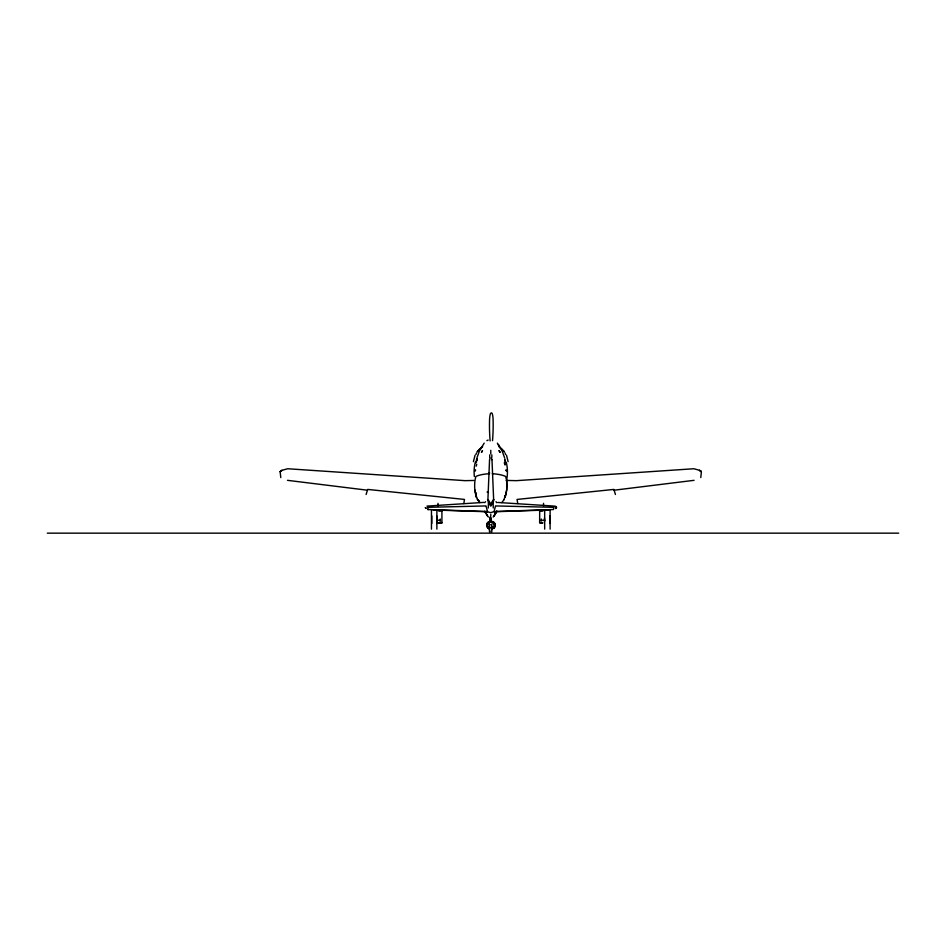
<?xml version="1.0" encoding="UTF-8"?>
<svg xmlns="http://www.w3.org/2000/svg" width="946" height="946" viewBox="0 0 946 946"><rect width="100%" height="100%" fill="white"/><g stroke="black" fill="none" stroke-linecap="round" stroke-linejoin="round"><path stroke-width="1.42" d="M474.857 489.981L476.559 497.407L475.708 494.652A40.442 39.425 0 0 1 475.117 479.598L475.885 476.512A35.037 5.439 0 0 1 482.637 474.478L486.185 473.958A7.982 0.911 -2.8 0 1 488.775 473.769L489.437 472.882A3.311 2.294 0 0 1 489.543 472.622M490.548 521.104C491.246 518.361 490.808 524.782 490.584 520.04M490.525 517.226L490.879 522.026L490.856 518.538M488.29 507.99L488.384 502.598M491.033 518.585L490.69 522.038L490.891 519.933C491.944 524.119 488.432 519.839 490.158 517.19M556.496 507.304L556.331 507.978M490.466 520.726L490.903 521.211L491.246 520.134C491.873 521.589 489.638 519.271 490.56 521.837M490.915 522.038L490.738 517.214M490.879 521.53L490.891 521.565M489.555 459.874L490.063 457.982M490.454 521.518L490.276 517.107M486.989 526.567A4.21 3.666 -2.7 0 1 489.271 521.932A4.21 3.666 -2.7 0 1 494.687 523.564A4.21 3.666 -2.7 0 1 493.114 528.4C492.168 526.686 493.398 530.186 494.439 527.336M489.543 460.028L487.923 499.121L490.773 504.029L493.623 499.121L491.991 459.78M491.187 520.052L490.808 521.222L490.749 520.454M482.614 446.678L477.068 451.963L479.527 449.196M505.424 495.479L503.816 499.914M473.414 461.648L475.069 455.18M280.182 471.888L280.773 477.588M494.829 511.751L494.096 511.55A266.145 19.452 -89 0 1 495.55 505.933L553.978 507.328A82.066 5.995 -89 0 0 553.434 509.527L494.096 511.55L490.773 512.673L486.622 511.597M280.205 471.806L282.038 470.304L287.679 468.743L465.184 480.663L473.84 480.462M463.8 503.556A164.131 9.484 -75.4 0 0 464.486 499.429L367.722 489.425L366.102 494.486M488.846 528.022C487.285 528.566 490.406 528.199 487.592 526.142M476.37 460.205L476.689 458.893M494.049 499.559L493.138 502.149A194.651 52.669 0 0 1 490.773 506.145A194.651 52.669 0 0 1 488.42 502.149L487.58 499.843M476.264 466.106L476.713 464.38M476.985 457.71L479.421 450.97L484.186 443.13M506.37 462.653A42.393 41.328 0 0 1 506.701 479.598L506.701 489.981L504.987 497.407L505.838 494.652A40.442 39.425 0 0 0 506.429 479.598L505.672 476.512A35.037 5.439 0 0 0 498.92 474.478L495.361 473.958A7.982 0.911 2.8 0 0 492.783 473.769L492.322 473.745M497.868 502.468L554.593 506.11M700.773 477.588L701.376 471.971M438.696 510.462L441.912 510.32L441.912 522.878L438.696 523.008L439.452 522.405M542.436 522.488L542.093 523.339L539.634 522.878L539.693 510.178M542.862 510.462L539.693 510.462M477.304 458.964L476.819 460.028L477.103 459.33A6.267 3.512 -4.1 0 0 476.867 460.253L476.335 461.341M475.554 461.92L475.176 462.653A42.393 41.328 0 0 0 474.372 476.536M488.491 492.417L487.095 492.086M483.749 502.397L426.953 506.11M505.389 496.414L505.294 495.728M496.272 512.188L493.197 517.036M477.198 459.791L475.613 462.653L476.477 462.653M503.792 499.961L501.818 502.598M476.417 453.087L475.992 454.423M484.719 502.693L485.546 501.676M280.276 471.534L282.062 470.304L280.323 471.439M479.929 448.794L481.479 447.505M555.68 508.558L556.272 508.061M492.689 527.974L494.001 526.851A3.689 3.216 -2.7 0 0 491.435 521.802A3.689 3.216 -2.7 0 0 487.462 526.118A3.607 3.145 -2.7 0 1 491.435 521.896A3.607 3.145 -2.7 0 1 493.871 526.816M492.795 528.14L494.179 526.946M492.866 528.223L494.143 527.3M494.391 527.159L493.008 528.341A3.938 3.429 -2.7 0 0 494.451 523.741A3.938 3.429 -2.7 0 0 489.389 522.216A3.938 3.429 -2.7 0 0 487.249 526.544M539.859 522.606L542.909 522.878M555.456 508.44L556.153 507.896M486.894 440.635L488.16 440.079M517.746 503.556A164.131 9.484 75.4 0 1 517.06 499.429L613.824 489.425L614.108 490.205L694.068 480.332M494.51 511.751L548.349 509.965M436.745 520.241L440.268 520.241M541.278 520.241L544.801 520.241M438.637 522.878L441.912 522.878L441.427 522.488M491.305 527.561L492.026 527.561M492.026 528.294L493.15 528.294A4.151 3.618 -2.7 0 0 494.344 523.079A4.151 3.618 -2.7 0 0 488.325 522.417A4.151 3.618 -2.7 0 0 487.923 527.714M47.3 533.154L898.7 533.154M506.264 480.426L516.362 480.663L693.879 468.743L699.508 470.304L701.353 471.806M433.197 509.965L487.036 511.751M428.124 509.527L487.45 511.55A266.145 19.452 89 0 0 485.996 505.933L427.568 507.328A82.066 5.995 89 0 1 428.124 509.527A30.473 2.223 89 0 1 427.959 509.717M287.478 480.332L367.438 490.205M556.082 506.583L556.485 507.044L555.456 506.311L556.496 507.08M498.932 446.713L502.019 449.196M701.223 471.439L699.508 470.304L701.27 471.534M500.067 447.505L504.478 451.963L503.095 450.284M476.169 496.414L477.434 499.393L479.539 501.203M491.435 457.947L491.991 459.697M488.349 517.036L485.274 512.188M496 501.676L496.827 502.693M479.74 502.598L477.434 499.393M492.961 527.951L493.02 528.022A3.985 3.477 -2.7 0 0 494.474 523.339A3.985 3.477 -2.7 0 0 489.342 521.79A3.985 3.477 -2.7 0 0 487.178 526.177L488.597 528.282M487.367 526.118L488.751 528.152M488.514 528.341L487.001 526.283A4.174 3.642 -2.7 0 1 489.271 521.695A4.174 3.642 -2.7 0 1 494.64 523.304A4.174 3.642 -2.7 0 1 493.079 528.105L493.126 528.187M488.349 528.4L486.942 526.343A4.292 3.737 -2.7 0 1 491.53 521.388A4.292 3.737 -2.7 0 1 494.427 527.229M504.738 460.418L505.944 462.653L504.88 460.312M505.129 453.087L505.554 454.423M497.371 443.13L502.125 450.97L504.561 457.71M498.755 445.341L498.329 444.608L499.665 446.914M484.766 511.183L487.474 515.984M506.488 455.18L508.132 461.648M615.444 494.486L614.108 490.205M504.561 463.374L505.069 465.042M504.313 462.677L504.833 464.38M504.857 458.893L505.188 460.205M476.134 495.479L476.252 496.579L476.205 492.972M490.738 521.4L490.797 522.05M489.389 473L489.449 473.733M493.173 502.598L493.256 507.99M550.099 510.284L550.099 529.121M549.744 515.913L549.744 523.505M544.671 510.284L544.671 529.121M544.494 517.864L544.494 521.553M543.536 503.307L543.536 506.122M541.278 518.999L541.278 521.175M493.15 527.691L493.15 528.412M492.026 526.461L492.026 529.642M491.837 454.884L491.837 457.285M491.754 532.007L491.754 524.096L491.305 524.77M490.773 450.308L490.773 453.914M490.773 514.376L490.773 516.078M489.922 524.77L489.484 524.096L489.484 532.007M489.922 527.312L489.922 528.341M489.922 531.061L489.922 531.948M489.709 454.884L489.709 457.285M489.212 526.461L489.212 529.642M488.077 527.691L488.077 528.412M440.268 518.999L440.268 521.317M438.01 503.307L438.01 506.122M436.875 510.284L436.875 529.121M436.745 515.913L436.745 523.505M431.802 515.913L431.802 523.505M431.459 510.284L431.459 529.121M494.793 511.68A94.068 6.87 -89 0 1 494.226 511.656M487.45 511.55A94.458 6.906 89 0 1 486.906 511.739M487.521 526.402A3.642 3.181 -2.7 0 1 491.447 522.133A3.831 3.335 -2.7 0 1 494.06 527.241M493.907 527.111A3.642 3.181 -2.7 0 0 491.447 522.133A3.831 3.335 -2.7 0 0 487.344 526.508M490.123 440.931A177.103 156.457 -64.4 0 1 489.579 419.433A23.544 20.8 -64.4 0 1 490.454 413.544L491.317 412.846L492.18 413.367A23.544 20.8 -64.4 0 1 493.067 419.066A177.103 156.457 -64.4 0 1 492.523 440.682M543.465 510.131A2.259 0.745 0 0 1 540.686 511.041A2.259 0.745 0 0 1 539.681 509.799M442.231 509.953A2.259 0.745 0 0 1 440.268 511.077A2.259 0.745 0 0 1 438.317 509.953M490.619 521.4L490.572 522.015L490.513 521.412M475.519 470.15L475.176 470.789L475.519 470.15M496.792 511.183L493.883 516.268L496.792 511.183M482.448 450.734L481.538 452.271L482.448 450.734M426.031 508.144L425.369 507.73L426.031 508.144M506.027 470.15L506.37 470.789L506.027 470.15M500.008 452.235L499.098 450.686L500.008 452.235"/></g></svg>
